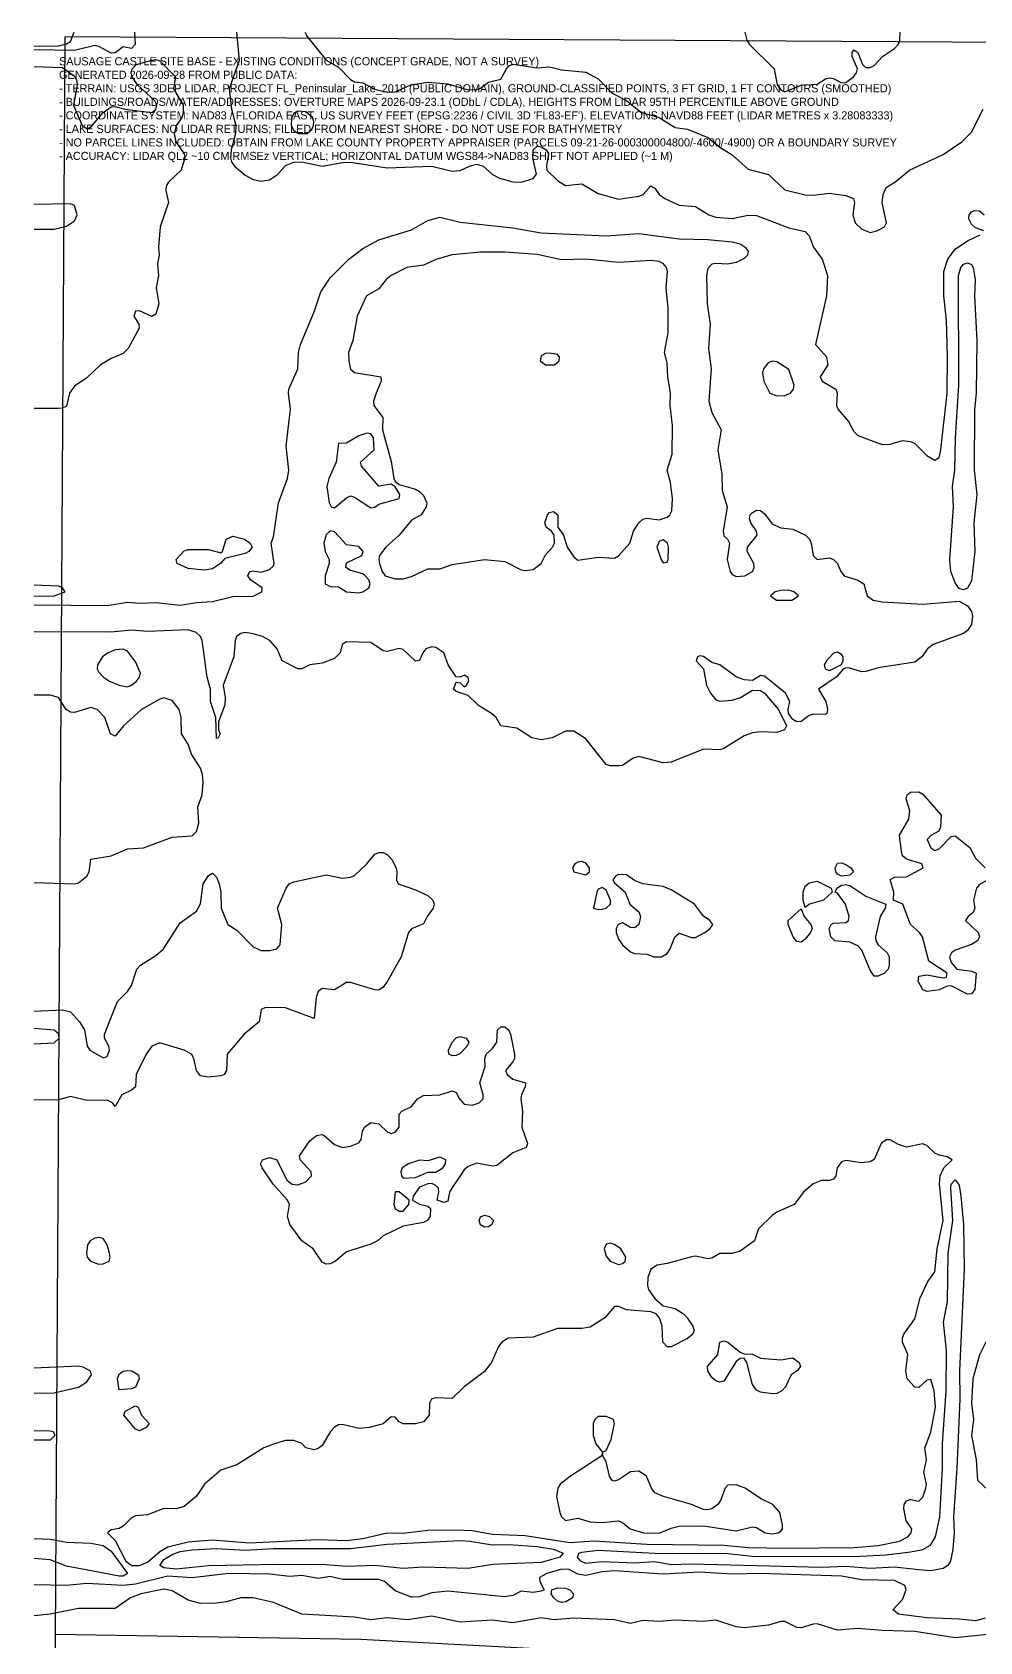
# Model space of a CAD drawing. Extents: x 425119 to 428731, y 1576976 to 1581037.
# Drawn here: x 425119 to 425820, y 1579810 to 1581000 of the extents above; entities that cross this region are included whole.
import ezdxf

# ---------------------------------------------------------------- set-up
doc = ezdxf.new("R2010")
doc.units = 21
doc.header["$MEASUREMENT"] = 0
for name, color, linetype in [('C-ROAD-CNTR', 7, 'Continuous'), ('C-TOPO-MAJR', 3, 'Continuous'), ('C-TOPO-MINR', 8, 'Continuous'), ('G-ANNO-AOI', 6, 'Continuous'), ('G-ANNO-NOTE', 7, 'Continuous')]:
    doc.layers.add(name, color=color, linetype=linetype)

msp = doc.modelspace()

# ---------------------------------------------------------------- linework, layer by layer
at = {"layer": 'C-ROAD-CNTR'}
msp.add_lwpolyline([(425136.2, 1579815.7), (425362, 1579812), (425685.3, 1579794.6), (425731.6, 1579775.5), (425759, 1579754.8), (425797, 1579703.7), (425977.2, 1579447)], dxfattribs=at)
at = {"layer": 'C-TOPO-MAJR', "elevation": 70}
for points in [[(425120.5, 1580990.2), (425138.5, 1580990.4), (425144.5, 1580991.9), (425147.5, 1580993.6), (425150.3, 1581000.5)], [(425194.7, 1581000.5), (425195.2, 1580991.5), (425192.5, 1580988.5), (425186.5, 1580989.7), (425180.5, 1580985.2), (425177.5, 1580984.9), (425168.5, 1580990), (425165.5, 1580990.7), (425150.5, 1580987), (425120.5, 1580987.5)], [(425120.5, 1580975.2), (425141.5, 1580974.4), (425150.5, 1580968), (425152.2, 1580964.5), (425152.4, 1580961.5), (425149.6, 1580946.5), (425156, 1580931.5), (425159.5, 1580929.3), (425162.5, 1580930.2), (425171.5, 1580941.2), (425177.5, 1580945.2), (425180.5, 1580945.6), (425187.7, 1580943.5), (425207.5, 1580941), (425210.5, 1580943.4), (425211.4, 1580946.5), (425210.1, 1580949.5), (425197, 1580961.5), (425193, 1580967.5), (425192.3, 1580970.5), (425193, 1580973.5), (425196.3, 1580976.5), (425207.5, 1580979.8), (425210.5, 1580980.3), (425213.5, 1580979.4), (425225, 1580967.5), (425223.7, 1580958.5), (425230.8, 1580946.5), (425230.7, 1580940.5), (425229.7, 1580937.5), (425225.5, 1580931.5), (425224.2, 1580925.5), (425225.3, 1580919.5), (425231.5, 1580910.5), (425232, 1580907.5), (425229.3, 1580898.5), (425219.9, 1580889.5), (425218.2, 1580886.5), (425218, 1580883.5), (425219.8, 1580874.5), (425213.7, 1580856.5), (425212.5, 1580841.5), (425212.9, 1580835.5), (425211.9, 1580829.5), (425212.6, 1580820.5), (425210.9, 1580811.5), (425212.7, 1580799.5), (425210.5, 1580791.9), (425207.5, 1580790.3), (425198.5, 1580794.3), (425195.5, 1580794.1), (425194.4, 1580790.5), (425197.9, 1580784.5), (425198.2, 1580781.5), (425190, 1580766.5), (425186.5, 1580762.9), (425177.5, 1580759.1), (425169.7, 1580754.5), (425159.5, 1580744.8), (425150.5, 1580738.7), (425146.7, 1580733.5), (425144.5, 1580724), (425141.5, 1580722.4), (425138.5, 1580722.1), (425120.5, 1580722.1)], [(425120.5, 1580854.7), (425135.5, 1580854.9), (425144.5, 1580857.1), (425150.5, 1580860.9), (425152.4, 1580865.5), (425150.5, 1580872.4), (425147.5, 1580873.6), (425120.5, 1580873.1)], [(425120.5, 1580577), (425174.5, 1580576.5), (425189.5, 1580578.9), (425198.5, 1580578.1), (425210.5, 1580578.8), (425228.5, 1580576.6), (425240.5, 1580578.8), (425252.5, 1580579.5), (425267.5, 1580583), (425282.5, 1580583.4), (425288.9, 1580586.5), (425289.1, 1580589.5), (425280.6, 1580595.5), (425278.6, 1580598.5), (425280.1, 1580601.5), (425282.5, 1580602.1), (425288.5, 1580601.1), (425294.5, 1580603.1), (425297.5, 1580605.9), (425298, 1580607.5), (425295.9, 1580622.5), (425297.5, 1580627.2), (425301.3, 1580652.5), (425307.9, 1580670.5), (425308.8, 1580676.5), (425306.8, 1580694.5), (425310, 1580721.5), (425308.5, 1580733.5), (425308.9, 1580736.5), (425315.5, 1580751.5), (425316.1, 1580763.5), (425317.5, 1580769.5), (425327.5, 1580793.7), (425332.4, 1580808.5), (425339.5, 1580818.8), (425353.3, 1580832.5), (425363.5, 1580840.4), (425375.5, 1580846.8), (425399.5, 1580854.3), (425411.5, 1580861.2), (425420.5, 1580863.8), (425435.5, 1580859.9), (425474.5, 1580855.9), (425495.5, 1580852.2), (425543.5, 1580849.8), (425567.5, 1580851.6), (425597.5, 1580847.7), (425618.5, 1580847.2), (425636.5, 1580845.4), (425642.5, 1580843.9), (425646.3, 1580841.5), (425648.3, 1580838.5), (425648, 1580835.5), (425645.5, 1580833), (425639.5, 1580830.2), (425633.5, 1580828.9), (425624.5, 1580829.5), (425621.5, 1580828.8), (425618.5, 1580825.7), (425617.5, 1580820.5), (425618.1, 1580799.5), (425620.2, 1580784.5), (425619.1, 1580766.5), (425621.1, 1580751.5), (425619.4, 1580727.5), (425621.5, 1580719.1), (425628.4, 1580706.5), (425626.1, 1580691.5), (425628.9, 1580673.5), (425629.1, 1580661.5), (425632.9, 1580649.5), (425629.9, 1580631.5), (425630.5, 1580628), (425633.2, 1580625.5), (425634.7, 1580622.5), (425633, 1580610.5), (425635.1, 1580601.5), (425636.5, 1580599.5), (425639.5, 1580598), (425646, 1580598.5), (425651.5, 1580601.5), (425652.8, 1580604.5), (425652.5, 1580607.5), (425647.7, 1580616.5), (425648, 1580619.5), (425655, 1580628.5), (425654.5, 1580631.5), (425650.3, 1580637.5), (425649.3, 1580640.5), (425649.9, 1580643.5), (425651.5, 1580645.2), (425654.5, 1580647), (425657.5, 1580646.7), (425660.5, 1580644.2), (425666.5, 1580636.5), (425672.5, 1580634), (425681.5, 1580633), (425690.7, 1580628.5), (425693.7, 1580625.5), (425695.1, 1580622.5), (425696.4, 1580613.5), (425699.4, 1580610.5), (425708.5, 1580611.7), (425711.5, 1580610.4), (425714.4, 1580607.5), (425716.8, 1580601.5), (425719.4, 1580598.5), (425729.5, 1580595.1), (425733.8, 1580592.5), (425736.3, 1580583.5), (425740.9, 1580580.5), (425747.5, 1580579.2), (425777.5, 1580577.4), (425804.5, 1580579.6), (425810.5, 1580576.2), (425813.5, 1580571.9), (425814.2, 1580568.5), (425813.4, 1580562.5), (425810.5, 1580557.9), (425807.5, 1580555.7), (425785.1, 1580547.5), (425781.1, 1580544.5), (425776.8, 1580538.5), (425771.5, 1580534.5), (425744.5, 1580530.3), (425735.5, 1580527.6), (425732.5, 1580527.4), (425723.5, 1580530), (425720.5, 1580530.3), (425719, 1580529.5), (425713.4, 1580523.5), (425700.4, 1580514.5), (425705.8, 1580505.5), (425707.1, 1580499.5), (425706.6, 1580496.5), (425705.5, 1580495.8), (425696.5, 1580496.2), (425693.5, 1580495.1), (425687.5, 1580490.6), (425684.5, 1580490.3), (425681.5, 1580492.1), (425678.2, 1580496.5), (425677.9, 1580499.5), (425679.2, 1580505.5), (425675.9, 1580511.5), (425660.5, 1580524.1), (425657.5, 1580524.6), (425651.5, 1580520.9), (425645.5, 1580521.6), (425639.5, 1580523.8), (425627.5, 1580532.6), (425621.5, 1580534.3), (425615.5, 1580538.7), (425612.5, 1580539.2), (425610.9, 1580538.5), (425609.9, 1580535.5), (425615.3, 1580529.5), (425617.7, 1580517.5), (425620.5, 1580511.5), (425624.5, 1580506.7), (425627.5, 1580505.6), (425636.5, 1580506.4), (425642.8, 1580508.5), (425651.5, 1580513.9), (425657.5, 1580513.5), (425660.5, 1580511.7), (425670.8, 1580499.5), (425676.8, 1580487.5), (425675.2, 1580484.5), (425669.5, 1580482.5), (425657.5, 1580483.1), (425651.5, 1580482.2), (425645.5, 1580480.1), (425630.5, 1580470.6), (425627.5, 1580469.8), (425615.5, 1580470.3), (425591.5, 1580460.7), (425585.5, 1580460.2), (425567.5, 1580464.8), (425563.4, 1580463.5), (425555.5, 1580458.1), (425552.5, 1580457.9), (425546.5, 1580457.9), (425543.5, 1580458.9), (425528.5, 1580477.8), (425519.5, 1580483.4), (425513.5, 1580483.6), (425503.6, 1580478.5), (425495.5, 1580477.2), (425488.5, 1580478.5), (425477.5, 1580485.8), (425465.6, 1580487.5), (425462.2, 1580493.5), (425458.8, 1580496.5), (425449, 1580502.5), (425441.5, 1580509.8), (425432.5, 1580512.9), (425430.7, 1580514.5), (425432.5, 1580519.8), (425435.5, 1580519.3), (425438.5, 1580516.4), (425440.2, 1580517.5), (425441.9, 1580520.5), (425441.5, 1580523.3), (425438.5, 1580524.9), (425435.5, 1580523.5), (425432.5, 1580523.7), (425426.7, 1580532.5), (425423.4, 1580541.5), (425417.5, 1580545.4), (425414.5, 1580546), (425410.1, 1580544.5), (425407.8, 1580541.5), (425405.5, 1580535.9), (425402.5, 1580535.3), (425393.5, 1580543.9), (425390.5, 1580544.6), (425381.5, 1580542.5), (425378.5, 1580543), (425369.5, 1580549.2), (425351.5, 1580549.6), (425348.3, 1580547.5), (425346.8, 1580541.5), (425342.5, 1580537.2), (425333.5, 1580533.7), (425324.5, 1580532.6), (425318.5, 1580529.6), (425315.5, 1580529.5), (425303.9, 1580535.5), (425300.2, 1580544.5), (425294.8, 1580550.5), (425289.5, 1580553.5), (425282.5, 1580555.5), (425276.5, 1580556.4), (425273.5, 1580555.8), (425270.3, 1580553.5), (425269.2, 1580550.5), (425268.1, 1580538.5), (425260.4, 1580517.5), (425261.7, 1580508.5), (425261.5, 1580503.1), (425256.8, 1580490.5), (425256.8, 1580484.5), (425258, 1580481.5), (425256.7, 1580478.5), (425255.5, 1580478), (425254.8, 1580493.5), (425250.9, 1580505.5), (425251, 1580514.5), (425248.5, 1580523.5), (425244.9, 1580550.5), (425243.6, 1580553.5), (425240.4, 1580556.5), (425234.5, 1580558.5), (425204.5, 1580557.2), (425192.5, 1580558.2), (425177.5, 1580556.7), (425120.5, 1580557)], [(425825.6, 1580373.5), (425819.5, 1580370), (425817.3, 1580367.5), (425814.9, 1580358.5), (425816, 1580352.5), (425814.8, 1580349.5), (425811, 1580346.5), (425809.1, 1580343.5), (425818.4, 1580334.5), (425819.4, 1580331.5), (425818, 1580328.5), (425813.5, 1580325.6), (425801.5, 1580321.6), (425798.6, 1580319.5), (425797.3, 1580316.5), (425798.5, 1580312.4), (425802.7, 1580307.5), (425813.5, 1580306.1), (425816.9, 1580304.5), (425815.9, 1580292.5), (425813.5, 1580289.2), (425810.5, 1580289.1), (425810.5, 1580289.1), (425798.5, 1580295.2), (425795.5, 1580295), (425789.5, 1580292.1), (425786.5, 1580291.6), (425780.5, 1580290.9), (425777.5, 1580292.2), (425774, 1580298.5), (425774.5, 1580302.2), (425780.5, 1580303.3), (425792.5, 1580301.1), (425795.1, 1580301.5), (425795.4, 1580304.5), (425782, 1580313.5), (425777.2, 1580331.5), (425775.1, 1580334.5), (425768.3, 1580340.5), (425762.7, 1580355.5), (425755.9, 1580358.5), (425756.1, 1580364.5), (425753.5, 1580373.7), (425756.5, 1580375.6), (425765.5, 1580375.7), (425777.7, 1580382.5), (425776.8, 1580385.5), (425765.5, 1580388.9), (425762.5, 1580391.4), (425761.7, 1580394.5), (425760.4, 1580406.5), (425767.3, 1580418.5), (425767.8, 1580424.5), (425765.2, 1580433.5), (425766, 1580436.5), (425768.5, 1580438.5), (425774.5, 1580438.7), (425777.5, 1580436.8), (425791.2, 1580421.5), (425790.7, 1580412.5), (425789.4, 1580409.5), (425783.5, 1580406.3), (425780.8, 1580403.5), (425783.5, 1580397.3), (425786.5, 1580395.2), (425789.5, 1580396.4), (425798.5, 1580405.7), (425801.5, 1580406.1), (425812.2, 1580397.5), (425816.5, 1580389.6), (425823.7, 1580382.5)], [(425120.5, 1580276.4), (425141.5, 1580277.5), (425147.5, 1580275.9), (425154.1, 1580268.5), (425157.7, 1580262.5), (425159.8, 1580250.5), (425161.7, 1580247.5), (425171.5, 1580241.9), (425174.5, 1580243), (425176.3, 1580247.5), (425175.9, 1580250.5), (425172.7, 1580256.5), (425172.5, 1580259.5), (425182.1, 1580283.5), (425189.5, 1580290.9), (425192.6, 1580295.5), (425196.5, 1580307.5), (425199.1, 1580310.5), (425210.5, 1580317.6), (425216.1, 1580322.5), (425228.5, 1580341.8), (425240.5, 1580350.4), (425243.5, 1580355.8), (425245.6, 1580370.5), (425249.5, 1580376.8), (425252.5, 1580378.6), (425255.5, 1580375.4), (425257.4, 1580370.5), (425258.6, 1580364.5), (425258.8, 1580352.5), (425263.7, 1580340.5), (425270.5, 1580336.3), (425282.5, 1580323.9), (425288.5, 1580321.2), (425294.5, 1580321.3), (425300, 1580322.5), (425302.5, 1580325.5), (425303.6, 1580340.5), (425300.6, 1580352.5), (425306.8, 1580367.5), (425309.2, 1580370.5), (425312.5, 1580372.1), (425336.5, 1580377.2), (425348.5, 1580374.9), (425354.5, 1580375.6), (425357.5, 1580376.8), (425366.5, 1580385.4), (425372.5, 1580392.6), (425375.5, 1580393.8), (425378.5, 1580393.7), (425381.5, 1580392.3), (425384.9, 1580388.5), (425388.1, 1580382.5), (425388.8, 1580379.5), (425388.4, 1580373.5), (425389.8, 1580370.5), (425402.5, 1580366.2), (425411.5, 1580361.9), (425415.4, 1580358.5), (425416.3, 1580355.5), (425415.6, 1580352.5), (425411.1, 1580346.5), (425408.5, 1580340.9), (425399.5, 1580337.4), (425397.4, 1580334.5), (425391.8, 1580316.5), (425381.9, 1580298.5), (425378.5, 1580294.1), (425375.5, 1580292), (425372.5, 1580292.1), (425354.5, 1580297.6), (425351.5, 1580297.5), (425342.5, 1580292.3), (425333.5, 1580293.1), (425330.5, 1580291), (425329, 1580286.5), (425327.5, 1580271.1), (425306.5, 1580278.9), (425291.5, 1580279), (425288.5, 1580277.6), (425287, 1580268.5), (425275.9, 1580259.5), (425263.4, 1580244.5), (425262.9, 1580232.5), (425261.1, 1580229.5), (425258.5, 1580228.5), (425249.5, 1580227.7), (425243.5, 1580228.6), (425240.5, 1580232.5), (425238.6, 1580241.5), (425236.8, 1580244.5), (425231.5, 1580247.5), (425213.5, 1580253.1), (425207.7, 1580250.5), (425203.4, 1580244.5), (425195.9, 1580229.5), (425195.4, 1580220.5), (425192.5, 1580217.9), (425185.4, 1580214.5), (425180.5, 1580205.9), (425178.4, 1580208.5), (425174.5, 1580210.7), (425159.5, 1580210.3), (425147.5, 1580213.2), (425138.5, 1580210.9), (425120.5, 1580210.6)], [(425120.5, 1580252.3), (425135.5, 1580253.1), (425139.1, 1580256.5), (425138.9, 1580259.5), (425135.5, 1580262.4), (425120.5, 1580263.5)], [(425120.5, 1580012.7), (425153.5, 1580014), (425156.5, 1580013.4), (425161.9, 1580010.5), (425162.8, 1580007.5), (425158.9, 1580001.5), (425153.5, 1579998.1), (425135.5, 1579993.8), (425120.5, 1579993.7)], [(425120.5, 1579966.3), (425132.5, 1579966.1), (425134.7, 1579965.5), (425136, 1579962.5), (425132.5, 1579959.2), (425120.5, 1579959)], [(425120.5, 1579886.3), (425132.5, 1579885.9), (425144.5, 1579883.6), (425162.5, 1579883), (425171.5, 1579881.2), (425177.5, 1579877.1), (425189.5, 1579860.5), (425186.5, 1579858.5), (425183.5, 1579858.5), (425144.5, 1579865.8), (425132.5, 1579870.7), (425120.5, 1579871.5)]]:
    msp.add_lwpolyline(points, dxfattribs=at)
for points in [[(425380.1, 1580598.5), (425387.5, 1580596.3), (425393.5, 1580596.2), (425399.5, 1580597.8), (425411.5, 1580603.5), (425420.5, 1580603.5), (425429.5, 1580606.7), (425453.5, 1580610.4), (425468.5, 1580608.9), (425480.5, 1580602.9), (425483.5, 1580602.3), (425489.5, 1580603.2), (425495.4, 1580607.5), (425498.5, 1580613.9), (425503.7, 1580619.5), (425505.3, 1580622.5), (425505, 1580628.5), (425503.1, 1580631.5), (425499.1, 1580634.5), (425498, 1580637.5), (425500, 1580643.5), (425501.5, 1580645.2), (425504.5, 1580646.1), (425507.6, 1580643.5), (425507.8, 1580634.5), (425511.9, 1580628.5), (425514.5, 1580619.5), (425519.5, 1580612.5), (425522.5, 1580609.9), (425537.5, 1580612.2), (425549.5, 1580611.4), (425552.5, 1580613.3), (425560.9, 1580622.5), (425563.6, 1580631.5), (425567.5, 1580637.7), (425570.5, 1580640.4), (425573.5, 1580641.1), (425582.5, 1580639.8), (425588.5, 1580641.7), (425590.5, 1580643.5), (425591.9, 1580646.5), (425592.5, 1580655.5), (425591, 1580667.5), (425588.6, 1580676.5), (425592.3, 1580688.5), (425592.5, 1580709.5), (425590.8, 1580724.5), (425591, 1580733.5), (425589, 1580745.5), (425588.5, 1580755.9), (425586.6, 1580763.5), (425589.3, 1580778.5), (425589.2, 1580796.5), (425587.9, 1580811.5), (425588.8, 1580823.5), (425588, 1580826.5), (425585.6, 1580829.5), (425582.5, 1580830.8), (425576.5, 1580831.6), (425552.5, 1580830.2), (425528.5, 1580832.6), (425510.5, 1580832.1), (425492.5, 1580836.1), (425468.5, 1580837.9), (425450.5, 1580837.9), (425429.5, 1580835.9), (425418.3, 1580832.5), (425408.5, 1580828.3), (425396.2, 1580826.5), (425384.5, 1580820.5), (425380.8, 1580817.5), (425375.5, 1580810.7), (425366.2, 1580805.5), (425359.3, 1580790.5), (425356.1, 1580772.5), (425352.9, 1580763.5), (425353.1, 1580757.5), (425354.5, 1580751.3), (425357.5, 1580748.7), (425376.9, 1580745.5), (425377.2, 1580742.5), (425373.3, 1580733.5), (425371.5, 1580727.5), (425371.6, 1580724.5), (425378.3, 1580715.5), (425378, 1580706.5), (425384.5, 1580683), (425386.4, 1580670.5), (425387.5, 1580668.1), (425390.5, 1580665.9), (425402.5, 1580662.5), (425405.5, 1580660.9), (425408.5, 1580657.9), (425410.8, 1580652.5), (425410.5, 1580649.5), (425406.8, 1580643.5), (425399.5, 1580639.5), (425390.5, 1580628.4), (425380.6, 1580619.5), (425376, 1580613.5), (425375.3, 1580610.5), (425375.9, 1580607.5), (425377.8, 1580601.5), (425380.1, 1580598.5)], [(425804.5, 1580589.1), (425801.5, 1580593.3), (425798.3, 1580601.5), (425797.5, 1580610.5), (425800.3, 1580649.5), (425799.4, 1580664.5), (425801.1, 1580676.5), (425801.6, 1580700.5), (425804.1, 1580739.5), (425804, 1580820.5), (425805.7, 1580826.5), (425807.5, 1580828.8), (425810.5, 1580830), (425813.5, 1580828.7), (425814.7, 1580826.5), (425816.2, 1580817.5), (425815.7, 1580805.5), (425817.4, 1580772.5), (425816.9, 1580733.5), (425815.6, 1580721.5), (425815.5, 1580676.5), (425817.5, 1580658.5), (425815.3, 1580637.5), (425815.9, 1580616.5), (425813.5, 1580594.6), (425810.5, 1580589.2), (425807.5, 1580588.1), (425804.5, 1580589.1)], [(425340.2, 1580649.5), (425342.5, 1580648.7), (425351.5, 1580656.1), (425354.5, 1580657.5), (425357.5, 1580656.6), (425369.5, 1580648.6), (425372.5, 1580649.2), (425375.5, 1580651.4), (425390.4, 1580655.5), (425390.8, 1580658.5), (425387.5, 1580664.3), (425384.5, 1580666.2), (425375.5, 1580664.8), (425362.5, 1580679.5), (425361.8, 1580682.5), (425372, 1580691.5), (425371.4, 1580700.5), (425369.5, 1580703.5), (425366.5, 1580703.9), (425360.5, 1580701.9), (425351.5, 1580696.6), (425345.5, 1580696.4), (425343.9, 1580682.5), (425338.5, 1580670.5), (425337, 1580664.5), (425338.6, 1580652.5), (425340.2, 1580649.5)], [(425351.4, 1580586.5), (425360.5, 1580585.8), (425363.5, 1580586.5), (425367.9, 1580589.5), (425368.9, 1580592.5), (425368.1, 1580595.5), (425365.4, 1580598.5), (425363.5, 1580600), (425354.5, 1580602.4), (425351, 1580604.5), (425351.5, 1580607.9), (425362.9, 1580613.5), (425363.7, 1580616.5), (425360.5, 1580620.2), (425351.5, 1580621.4), (425342.5, 1580631), (425339.5, 1580631.6), (425336.5, 1580628.7), (425334.7, 1580622.5), (425335.7, 1580616.5), (425338.6, 1580610.5), (425338.8, 1580607.5), (425335.6, 1580598.5), (425335.6, 1580592.5), (425339.5, 1580590.5), (425345.5, 1580590.2), (425351.4, 1580586.5)], [(425234.5, 1580603.9), (425226.2, 1580607.5), (425225.5, 1580610.5), (425231.5, 1580617), (425234.5, 1580617.8), (425249.5, 1580617.8), (425258.5, 1580615.5), (425259.8, 1580616.5), (425262.6, 1580625.5), (425267.5, 1580627.7), (425276.1, 1580625.5), (425280.3, 1580622.5), (425281.7, 1580619.5), (425279.3, 1580616.5), (425276.5, 1580615), (425261.5, 1580611.1), (425258.3, 1580607.5), (425252.5, 1580603.7), (425246.5, 1580602.5), (425234.5, 1580603.9)], [(425584, 1580610.5), (425585.5, 1580608.1), (425588.5, 1580608.6), (425589.3, 1580610.5), (425589.6, 1580619.5), (425588.8, 1580622.5), (425585.5, 1580625.1), (425582.5, 1580623.9), (425580.9, 1580619.5), (425584, 1580610.5)], [(425669.3, 1580580.5), (425680.8, 1580580.5), (425685.5, 1580583.5), (425682.1, 1580586.5), (425678.5, 1580587.9), (425672.5, 1580587.5), (425668.3, 1580586.5), (425664.9, 1580583.5), (425669.3, 1580580.5)], [(425705.3, 1580529.5), (425708.5, 1580528.5), (425717.5, 1580532.9), (425718.7, 1580535.5), (425718.6, 1580538.5), (425717.5, 1580540.1), (425714.5, 1580542), (425711.5, 1580541.1), (425706.2, 1580535.5), (425704.7, 1580532.5), (425705.3, 1580529.5)], [(425717.5, 1580376.2), (425714.5, 1580377.7), (425713.2, 1580379.5), (425712.6, 1580382.5), (425714.5, 1580385.9), (425717.5, 1580386.2), (425720.5, 1580384.8), (425724.4, 1580382.5), (425726.3, 1580379.5), (425723.5, 1580376.9), (425717.5, 1580376.2)], [(425690.5, 1580353.2), (425689.1, 1580358.5), (425689.1, 1580364.5), (425690.5, 1580368.9), (425693.5, 1580371.4), (425699.5, 1580372.6), (425709.7, 1580367.5), (425710.6, 1580364.5), (425704.1, 1580358.5), (425693.8, 1580355.5), (425690.5, 1580353.2)], [(425741.5, 1580302.3), (425738.5, 1580306.7), (425732.5, 1580321.6), (425729.5, 1580324.7), (425723.5, 1580327.4), (425712.5, 1580328.5), (425709.4, 1580331.5), (425708.3, 1580337.5), (425709.8, 1580340.5), (425711.5, 1580341.5), (425720.5, 1580342.1), (425722.7, 1580343.5), (425723.1, 1580346.5), (425720.4, 1580355.5), (425714.5, 1580363.7), (425712.6, 1580364.5), (425713.9, 1580367.5), (425717.5, 1580369.6), (425720.5, 1580370.1), (425723.5, 1580369.3), (425735.5, 1580361.5), (425750.1, 1580355.5), (425749.6, 1580352.5), (425745.9, 1580346.5), (425742.5, 1580331.5), (425742.7, 1580328.5), (425744.6, 1580325.5), (425751.2, 1580319.5), (425752.7, 1580316.5), (425752.7, 1580310.5), (425752, 1580307.5), (425749.2, 1580304.5), (425744.5, 1580302.2), (425741.5, 1580302.3)], [(425684.5, 1580327.9), (425681.6, 1580331.5), (425678, 1580340.5), (425678, 1580343.5), (425687.5, 1580352.1), (425689.8, 1580346.5), (425694.8, 1580340.5), (425695.7, 1580337.5), (425694.6, 1580334.5), (425690.5, 1580329.6), (425687.5, 1580327.5), (425684.5, 1580327.9)], [(425333.5, 1580090.7), (425326.9, 1580100.5), (425318.5, 1580106.6), (425309.5, 1580118.5), (425308, 1580124.5), (425309.3, 1580133.5), (425307.9, 1580136.5), (425297.3, 1580148.5), (425289.1, 1580160.5), (425287.9, 1580163.5), (425289.3, 1580166.5), (425294.5, 1580168.1), (425300, 1580166.5), (425307.5, 1580151.5), (425311.4, 1580148.5), (425315.5, 1580147.9), (425321.5, 1580150.2), (425325.6, 1580154.5), (425325.3, 1580157.5), (425317.3, 1580166.5), (425316.7, 1580169.5), (425324.5, 1580180.5), (425329.4, 1580184.5), (425333.5, 1580185.1), (425335, 1580184.5), (425342.5, 1580177.8), (425348.5, 1580175.5), (425354.5, 1580176.5), (425360.5, 1580179.1), (425362.3, 1580181.5), (425363.2, 1580187.5), (425364.7, 1580190.5), (425369.5, 1580194), (425375.5, 1580193.2), (425381.5, 1580187.2), (425384.5, 1580186), (425387.5, 1580187), (425390.5, 1580190.5), (425390.5, 1580200.2), (425392.4, 1580202.5), (425399.5, 1580205.8), (425403.9, 1580211.5), (425408.5, 1580214), (425420.5, 1580214.5), (425429.5, 1580217.4), (425432.5, 1580216.3), (425435.1, 1580211.5), (425438.5, 1580207.6), (425444.5, 1580206.8), (425449.5, 1580208.5), (425452.4, 1580211.5), (425452.5, 1580214.5), (425450.1, 1580223.5), (425454.1, 1580235.5), (425453.8, 1580241.5), (425454.8, 1580244.5), (425459.5, 1580248.9), (425462.6, 1580253.5), (425463, 1580262.5), (425465.5, 1580264.9), (425468.5, 1580264.8), (425471.5, 1580262.3), (425472.6, 1580259.5), (425475.6, 1580244.5), (425475.7, 1580241.5), (425474.5, 1580239), (425469.1, 1580232.5), (425470.2, 1580229.5), (425474.5, 1580226.2), (425483.7, 1580223.5), (425483.6, 1580220.5), (425480.8, 1580214.5), (425480.4, 1580211.5), (425481.6, 1580202.5), (425481.2, 1580190.5), (425485.3, 1580178.5), (425484.3, 1580175.5), (425474.5, 1580171.6), (425462.5, 1580162.2), (425459.5, 1580161.7), (425447.5, 1580164), (425441.5, 1580161.6), (425438.5, 1580159), (425429.3, 1580145.5), (425427.6, 1580142.5), (425426.5, 1580135.9), (425423.5, 1580134.9), (425418.4, 1580136.5), (425419.7, 1580142.5), (425419.4, 1580145.5), (425417.5, 1580147.5), (425414.5, 1580148.9), (425411.5, 1580148.7), (425405.5, 1580146.2), (425400.8, 1580139.5), (425400.4, 1580136.5), (425405.5, 1580133.6), (425411.5, 1580132.3), (425413.7, 1580130.5), (425413.3, 1580124.5), (425411, 1580121.5), (425408.5, 1580120.2), (425393.5, 1580117.4), (425378.5, 1580110.3), (425374.4, 1580106.5), (425369.5, 1580104), (425351.5, 1580098.3), (425343.4, 1580091.5), (425339.5, 1580089.5), (425336.5, 1580089.4), (425333.5, 1580090.7)], [(425429.5, 1580243.4), (425427.1, 1580244.5), (425426.9, 1580247.5), (425429.5, 1580253.5), (425432.5, 1580256.7), (425435.5, 1580257.6), (425440, 1580256.5), (425441.8, 1580253.5), (425440.6, 1580250.5), (425435.5, 1580245.2), (425432.5, 1580243.6), (425429.5, 1580243.4)], [(425392.1, 1580154.5), (425393.5, 1580153), (425402.5, 1580153.3), (425411.5, 1580157.3), (425417.5, 1580157.3), (425422.7, 1580160.5), (425424.6, 1580163.5), (425424.8, 1580166.5), (425420.5, 1580168.4), (425411.5, 1580165.6), (425405.5, 1580166.1), (425397.4, 1580163.5), (425392.7, 1580160.5), (425391.7, 1580157.5), (425392.1, 1580154.5)], [(425387.4, 1580130.5), (425390.5, 1580128.5), (425393.5, 1580128.6), (425397.5, 1580133.5), (425397.8, 1580136.5), (425390.5, 1580142.9), (425387.5, 1580142.9), (425386.5, 1580133.5), (425387.4, 1580130.5)], [(425774.5, 1579863.1), (425756.5, 1579865.1), (425738.5, 1579864.3), (425720.5, 1579865.6), (425702.5, 1579865), (425606.5, 1579867.4), (425591.5, 1579866.8), (425579.5, 1579869.1), (425564.5, 1579868.1), (425540.5, 1579869), (425528.5, 1579867.9), (425524.6, 1579869.5), (425522.2, 1579872.5), (425523.3, 1579875.5), (425525.5, 1579876.3), (425537.5, 1579877.8), (425579.5, 1579875.6), (425633.5, 1579875.3), (425651.5, 1579873.4), (425726.5, 1579873), (425750.5, 1579874.3), (425768.5, 1579876.4), (425777.5, 1579878.3), (425783.3, 1579881.5), (425786.9, 1579887.5), (425790.1, 1579902.5), (425792.1, 1579938.5), (425792.1, 1579956.5), (425794.7, 1579995.5), (425795.1, 1580025.5), (425792.8, 1580046.5), (425795.8, 1580061.5), (425796.3, 1580097.5), (425799.7, 1580121.5), (425798.2, 1580145.5), (425798.5, 1580148.5), (425801.5, 1580151.6), (425804.5, 1580147.6), (425805.6, 1580139.5), (425807.5, 1580118.5), (425808.2, 1580085.5), (425804.7, 1580010.5), (425804.8, 1579989.5), (425802.7, 1579938.5), (425800.1, 1579902.5), (425800.7, 1579890.5), (425799.8, 1579878.5), (425797.9, 1579869.5), (425795.9, 1579866.5), (425792.5, 1579864.3), (425783.5, 1579862.4), (425774.5, 1579863.1)], [(425450.5, 1580118.3), (425449.5, 1580121.5), (425450.5, 1580124.3), (425453.5, 1580125.6), (425457.1, 1580124.5), (425460.1, 1580121.5), (425459, 1580118.5), (425456.5, 1580117), (425453.5, 1580116.7), (425450.5, 1580118.3)], [(425183.5, 1579996.3), (425182.2, 1580004.5), (425183.5, 1580008), (425186.5, 1580010.1), (425189.5, 1580010.7), (425192.7, 1580010.5), (425197.7, 1580007.5), (425198.2, 1580004.5), (425195.5, 1579998.3), (425192.5, 1579997), (425183.5, 1579996.3)], [(425195.5, 1579967.2), (425186.8, 1579977.5), (425187.8, 1579980.5), (425195.5, 1579984.6), (425197.6, 1579983.5), (425199.9, 1579977.5), (425205.7, 1579971.5), (425203.5, 1579968.5), (425198.5, 1579965.9), (425195.5, 1579967.2)], [(425213.5, 1579866.5), (425216.5, 1579870.9), (425222.5, 1579874.5), (425228.5, 1579876.7), (425237.5, 1579877.9), (425255.5, 1579878.9), (425276.5, 1579877.8), (425297.5, 1579879.1), (425354.5, 1579879.1), (425381.5, 1579882.3), (425435.5, 1579884.8), (425442.6, 1579884.5), (425459.5, 1579881.6), (425471.5, 1579882), (425492.5, 1579880.5), (425504.5, 1579878.5), (425511.6, 1579875.5), (425509.2, 1579872.5), (425495.5, 1579868.7), (425459.5, 1579867.1), (425441.5, 1579864.2), (425408.5, 1579865.1), (425393.5, 1579864.3), (425372.5, 1579866.3), (425351.5, 1579865.6), (425336.5, 1579867), (425300.5, 1579867.1), (425249.5, 1579866.2), (425225.5, 1579863.8), (425216.5, 1579864.7), (425213.5, 1579866.5)]]:
    msp.add_lwpolyline(points, close=True, dxfattribs=at)
at = {"layer": 'C-TOPO-MINR'}
for points, elevation in [([(425270.3, 1581000.5), (425272.2, 1580979.5), (425264.7, 1580958.5), (425266.6, 1580943.5), (425269.8, 1580931.5), (425269.5, 1580925.5), (425266.3, 1580913.5), (425265.7, 1580907.5), (425266.4, 1580904.5), (425268.6, 1580901.5), (425276.5, 1580894.7), (425282.5, 1580891.5), (425288.5, 1580890.3), (425294.5, 1580891.2), (425300.5, 1580895.2), (425306.5, 1580901.8), (425312.5, 1580904.4), (425318.5, 1580904.5), (425333.5, 1580901.4), (425348.5, 1580904.2), (425354.5, 1580904.4), (425381.5, 1580900.2), (425414.5, 1580901.3), (425429.5, 1580897.6), (425435.5, 1580898.3), (425442.3, 1580901.5), (425447.5, 1580902.8), (425452.5, 1580901.5), (425459.5, 1580895.3), (425464.5, 1580892.5), (425474.5, 1580889.7), (425480.5, 1580889.5), (425489.5, 1580892.3), (425491.9, 1580895.5), (425489.2, 1580907.5), (425489.5, 1580913.5), (425492.5, 1580916.1), (425495.5, 1580915.8), (425499.1, 1580913.5), (425500.9, 1580910.5), (425499.3, 1580901.5), (425499.6, 1580898.5), (425507.5, 1580890.7), (425513.5, 1580887), (425525.5, 1580888.4), (425537.5, 1580881.1), (425552.5, 1580877.1), (425567.5, 1580879.1), (425570.8, 1580880.5), (425576.5, 1580886.9), (425579.5, 1580885.2), (425582.6, 1580880.5), (425586.8, 1580877.5), (425597.5, 1580872.5), (425609.5, 1580871.6), (425619.4, 1580865.5), (425624.5, 1580863.6), (425636.5, 1580862.8), (425648.5, 1580865.1), (425654.5, 1580864.9), (425678.5, 1580855.8), (425690.5, 1580853.2), (425693.5, 1580850), (425696.8, 1580841.5), (425703, 1580832.5), (425707, 1580820.5), (425706.3, 1580805.5), (425698.2, 1580769.5), (425706.2, 1580760.5), (425707.2, 1580754.5), (425701.7, 1580745.5), (425703.1, 1580742.5), (425713.1, 1580736.5), (425714.1, 1580733.5), (425713.7, 1580724.5), (425714.9, 1580721.5), (425722.6, 1580712.5), (425726.5, 1580705.1), (425729.5, 1580702.1), (425747.5, 1580695.5), (425753.5, 1580695.7), (425762.5, 1580698.5), (425768.5, 1580697.8), (425771.5, 1580696.2), (425780.5, 1580687.3), (425786.5, 1580684), (425789.5, 1580686), (425790.9, 1580691.5), (425795.6, 1580733.5), (425795.8, 1580760.5), (425794.9, 1580787.5), (425793.1, 1580805.5), (425793.1, 1580823.5), (425796.1, 1580832.5), (425801.5, 1580840), (425810.5, 1580846.1), (425819.8, 1580850.5)], 71), ([(425321, 1581000.5), (425322.1, 1580997.5), (425336.5, 1580979.9), (425345.5, 1580974.7), (425354.5, 1580965.4), (425357.5, 1580963.9), (425363.5, 1580963), (425372.5, 1580958.3), (425381.5, 1580956.1), (425387.5, 1580956.5), (425399, 1580961.5), (425411.5, 1580963.6), (425426.5, 1580962.4), (425441.5, 1580957.8), (425447.5, 1580958), (425450.5, 1580959.2), (425456.5, 1580963.6), (425465.5, 1580965.7), (425469.7, 1580973.5), (425471.5, 1580975.7), (425474.5, 1580976.8), (425492.5, 1580974.2), (425501.5, 1580974.9), (425510.5, 1580972.7), (425528.5, 1580971), (425537.5, 1580966.1), (425547.8, 1580955.5), (425558.5, 1580950), (425567.5, 1580942.5), (425570.5, 1580940.8), (425582.5, 1580937.5), (425594.5, 1580930), (425603.5, 1580928.7), (425618.6, 1580922.5), (425627.5, 1580915.5), (425636.5, 1580909.9), (425648.5, 1580899.1), (425663.5, 1580895.2), (425675.5, 1580883.9), (425690.5, 1580880.1), (425696.5, 1580879.9), (425708.5, 1580881.5), (425720.5, 1580879.8), (425726.2, 1580877.5), (425727, 1580874.5), (425725.8, 1580865.5), (425727.4, 1580859.5), (425732.5, 1580854.7), (425738.5, 1580852.3), (425743.6, 1580853.5), (425749.2, 1580856.5), (425750.6, 1580859.5), (425747.5, 1580874.5), (425748.2, 1580880.5), (425750.5, 1580885.6), (425756.8, 1580889.5), (425767.6, 1580898.5), (425792.5, 1580910), (425806.4, 1580919.5), (425813.5, 1580926.6), (425822.1, 1580943.5)], 72), ([(425645.9, 1581000.5), (425647.4, 1580994.5), (425649.5, 1580991.5), (425667.6, 1580973.5), (425669.8, 1580961.5), (425672.5, 1580957.8), (425675.5, 1580956.3), (425687.5, 1580961.3), (425699.5, 1580962.1), (425705.5, 1580965.9), (425708.5, 1580966.7), (425711.5, 1580966.2), (425717.5, 1580963.1), (425720.5, 1580963.4), (425726.2, 1580967.5), (425728.6, 1580970.5), (425729.3, 1580973.5), (425725.4, 1580982.5), (425725.2, 1580985.5), (425726.5, 1580987.4), (425729.5, 1580985.4), (425732.9, 1580976.5), (425735.5, 1580974.4), (425738.5, 1580974.4), (425741.5, 1580975.9), (425747.6, 1580982.5), (425756.5, 1580988.5), (425759.2, 1580991.5), (425760.5, 1580994.5), (425760.8, 1581000.5)], 73), ([(425822.6, 1580853.5), (425816.5, 1580855.9), (425813.5, 1580858.6), (425811.6, 1580862.5), (425811.8, 1580865.5), (425813.5, 1580867.6), (425815.7, 1580868.5), (425819.5, 1580868.3), (425822.9, 1580865.5)], 71), ([(425120.5, 1580583.4), (425135.5, 1580583.5), (425143.6, 1580586.5), (425141.6, 1580589.5), (425138.5, 1580590.8), (425120.5, 1580591.5)], 71), ([(425120.5, 1580371.5), (425150.5, 1580370.6), (425153.5, 1580371.3), (425159.5, 1580376.3), (425161.3, 1580379.5), (425162.5, 1580388.9), (425177.5, 1580391.2), (425189.5, 1580396.6), (425201.5, 1580397.3), (425222.5, 1580405.1), (425237.5, 1580406.1), (425240.5, 1580409.3), (425242.4, 1580415.5), (425241.5, 1580427.5), (425244.9, 1580436.5), (425245.6, 1580445.5), (425245, 1580451.5), (425243.5, 1580456.1), (425237, 1580466.5), (425234.5, 1580473.9), (425229.4, 1580481.5), (425229.2, 1580493.5), (425227.8, 1580499.5), (425222.5, 1580506.1), (425216.5, 1580508.1), (425213.5, 1580507.2), (425199.9, 1580499.5), (425186.6, 1580487.5), (425180.5, 1580479.9), (425177, 1580481.5), (425172.8, 1580493.5), (425167.2, 1580499.5), (425162.5, 1580500.9), (425150.5, 1580497.2), (425147.5, 1580497.5), (425144.3, 1580499.5), (425138.5, 1580508.5), (425132.5, 1580510.1), (425120.5, 1580510.2)], 71), ([(425828.5, 1580040.5), (425819.5, 1580022.2), (425814.5, 1580004.5), (425813.5, 1579986.5), (425815.1, 1579974.5), (425813.4, 1579962.5), (425816.9, 1579944.5), (425817.9, 1579929.5), (425825.5, 1579922.4)], 71), ([(425823.6, 1579827.5), (425816.5, 1579825.4), (425804.5, 1579826.7), (425780.5, 1579827.6), (425759.5, 1579830.5), (425755.4, 1579833.5), (425762.5, 1579841.3), (425765.3, 1579848.5), (425764.3, 1579851.5), (425756.5, 1579855.4), (425732.5, 1579855.9), (425717.5, 1579858.6), (425657.5, 1579860.5), (425636.5, 1579860.1), (425612.5, 1579861.4), (425585.5, 1579859.9), (425549.5, 1579862.4), (425540.5, 1579861.7), (425528.5, 1579858.9), (425522.5, 1579860), (425516.1, 1579863.5), (425510.5, 1579863.7), (425499.5, 1579860.5), (425494.2, 1579857.5), (425494.5, 1579854.5), (425497.5, 1579848.5), (425495.5, 1579847.5), (425489.5, 1579846.4), (425480.5, 1579847.4), (425474.5, 1579844.3), (425468.5, 1579843.2), (425426.5, 1579847.4), (425414.5, 1579846.3), (425405.5, 1579843.3), (425399.5, 1579843), (425387.5, 1579847.7), (425379.5, 1579854.5), (425375.5, 1579856.1), (425348.5, 1579856), (425339.5, 1579858.2), (425330.5, 1579856.8), (425318.5, 1579859), (425309.5, 1579858.3), (425294.5, 1579860.1), (425264.5, 1579860.4), (425237.5, 1579857.3), (425219.5, 1579858.6), (425195.5, 1579852.6), (425186.5, 1579851.6), (425159.5, 1579853), (425144.5, 1579851.6), (425120.5, 1579852.2)], 71), ([(425825.5, 1579815.3), (425801.5, 1579812.8), (425771.5, 1579817.7), (425747.5, 1579818.3), (425729.5, 1579819.9), (425714.5, 1579818.6), (425699.5, 1579823.2), (425696.5, 1579823.1), (425687.5, 1579820.4), (425684.5, 1579820.5), (425675.5, 1579824.9), (425672.5, 1579825), (425663.5, 1579822.2), (425645.5, 1579820.4), (425639.5, 1579821), (425624.5, 1579825.9), (425615.5, 1579825), (425594.5, 1579826), (425582.5, 1579824.9), (425570.5, 1579825.8), (425561.5, 1579823.4), (425549.5, 1579826.1), (425519.5, 1579827.4), (425504.5, 1579826.1), (425495.5, 1579827.6), (425474.5, 1579823.9), (425459.5, 1579826), (425435.5, 1579824.6), (425414.5, 1579829), (425396.5, 1579826.1), (425381.5, 1579827.7), (425369.5, 1579826.1), (425357.5, 1579828.3), (425318.5, 1579830.3), (425297.5, 1579839.1), (425282.5, 1579842.4), (425273.5, 1579842.6), (425262.6, 1579839.5), (425255.5, 1579838.5), (425243.5, 1579838.4), (425234.5, 1579840.7), (425222.5, 1579847.6), (425216.5, 1579848.9), (425199.4, 1579845.5), (425191.7, 1579842.5), (425180.5, 1579834.7), (425153.5, 1579834.7), (425132.5, 1579830.4), (425120.5, 1579829.1)], 72)]:
    msp.add_lwpolyline(points, dxfattribs=dict(at, elevation=elevation))
for points, elevation in [([(425316.1, 1580925.5), (425322.3, 1580925.5), (425325.9, 1580928.5), (425327.2, 1580931.5), (425327.4, 1580934.5), (425326.3, 1580937.5), (425321.5, 1580941.7), (425315.5, 1580942), (425312.5, 1580940.3), (425310.8, 1580937.5), (425310.5, 1580931.5), (425312.5, 1580927.9), (425316.1, 1580925.5)], 72), ([(425498.5, 1580754.5), (425505.2, 1580754.5), (425508.7, 1580757.5), (425509, 1580760.5), (425507.5, 1580762), (425501.5, 1580763.1), (425498.5, 1580762.8), (425495.5, 1580761.2), (425494.7, 1580757.5), (425498.5, 1580754.5)], 71), ([(425664.5, 1580733.5), (425669.5, 1580731.6), (425675.5, 1580731.9), (425679.7, 1580733.5), (425682, 1580736.5), (425682.3, 1580739.5), (425678.5, 1580751), (425669.5, 1580756.7), (425666.5, 1580757.1), (425663.5, 1580756.2), (425659.7, 1580751.5), (425659.1, 1580748.5), (425660.1, 1580742.5), (425664.5, 1580733.5)], 71), ([(425183.5, 1580517.5), (425189.5, 1580516.4), (425192.5, 1580517.5), (425196.2, 1580520.5), (425198.4, 1580523.5), (425199.1, 1580526.5), (425195.5, 1580534.8), (425189.5, 1580542.7), (425186.5, 1580544.2), (425180.5, 1580543.6), (425175.4, 1580541.5), (425171.2, 1580538.5), (425167.5, 1580532.5), (425167.3, 1580529.5), (425168.5, 1580527.1), (425171.9, 1580523.5), (425176.3, 1580520.5), (425183.5, 1580517.5)], 71), ([(425519.5, 1580379.5), (425528.5, 1580377.3), (425531, 1580379.5), (425531.2, 1580382.5), (425528.5, 1580386), (425525.5, 1580387), (425522.5, 1580386.7), (425520.4, 1580385.5), (425518.6, 1580382.5), (425519.5, 1580379.5)], 71), ([(425534.2, 1580352.5), (425537.5, 1580351.5), (425540.5, 1580351.9), (425543.5, 1580352.7), (425546.7, 1580355.5), (425546.7, 1580358.5), (425543.5, 1580365.8), (425540.5, 1580367.8), (425537.5, 1580366.6), (425536.5, 1580364.5), (425534.2, 1580352.5)], 71), ([(425578.8, 1580316.5), (425584.4, 1580316.5), (425588.5, 1580319.1), (425590.7, 1580322.5), (425594.2, 1580331.5), (425597.5, 1580334.1), (425606.5, 1580330.9), (425609.5, 1580331), (425616.5, 1580334.5), (425620.3, 1580337.5), (425622.4, 1580340.5), (425620, 1580343.5), (425615.5, 1580346.6), (425608.7, 1580355.5), (425591.5, 1580366.2), (425585.5, 1580368.5), (425570.5, 1580370.5), (425564.5, 1580373.1), (425558.5, 1580377.3), (425552.5, 1580377.5), (425550.5, 1580376.5), (425548.3, 1580373.5), (425549.5, 1580371.3), (425557.6, 1580364.5), (425560.9, 1580355.5), (425567.5, 1580349.9), (425568.8, 1580346.5), (425567.5, 1580340.5), (425564.5, 1580338.1), (425561.5, 1580338.4), (425555.5, 1580341.8), (425552.4, 1580340.5), (425550.9, 1580337.5), (425550.9, 1580334.5), (425552.5, 1580329.7), (425555.5, 1580325.5), (425561.5, 1580320.4), (425564.5, 1580319), (425573.5, 1580318.5), (425578.8, 1580316.5)], 71), ([(425192.9, 1579866.5), (425198.5, 1579866.4), (425204.5, 1579868.8), (425213.5, 1579876.7), (425219.5, 1579880.3), (425234.5, 1579883.8), (425252.5, 1579885.4), (425279.5, 1579883.2), (425330.5, 1579885.7), (425351.5, 1579884.8), (425363.5, 1579886.3), (425381.5, 1579890.6), (425393.5, 1579890.4), (425411.5, 1579892.6), (425432.5, 1579892.9), (425444.5, 1579892.2), (425459.5, 1579889.7), (425483.5, 1579888.5), (425516.5, 1579883.5), (425534.5, 1579884.7), (425573.5, 1579882.1), (425630.5, 1579881.5), (425648.5, 1579879.8), (425675.5, 1579879.3), (425726.5, 1579879.6), (425744.5, 1579881.1), (425760.3, 1579884.5), (425766.5, 1579887.5), (425768.9, 1579890.5), (425769.3, 1579893.5), (425765.3, 1579899.5), (425763.4, 1579908.5), (425763.8, 1579911.5), (425765.5, 1579914.3), (425768.5, 1579915.1), (425774.5, 1579913.9), (425777.5, 1579916.9), (425779.8, 1579923.5), (425780.3, 1579926.5), (425778.3, 1579935.5), (425780.3, 1579944.5), (425779, 1579953.5), (425783.5, 1579965), (425786.8, 1579983.5), (425785.8, 1579995.5), (425783.5, 1580003.9), (425780.5, 1580003.5), (425774.5, 1579998), (425771.5, 1579998.2), (425765.9, 1580004.5), (425765, 1580010.5), (425766.5, 1580022.5), (425762.5, 1580031.5), (425762.4, 1580034.5), (425763.4, 1580037.5), (425771.5, 1580048.9), (425775.6, 1580064.5), (425781.2, 1580076.5), (425786.5, 1580083.7), (425788.2, 1580100.5), (425792.5, 1580121.5), (425789.9, 1580148.5), (425790.4, 1580154.5), (425793.1, 1580160.5), (425799.1, 1580166.5), (425795.5, 1580168.7), (425789.5, 1580169.8), (425786.5, 1580171.3), (425780.5, 1580177.1), (425777.5, 1580178.3), (425765.5, 1580175.7), (425759.5, 1580177.7), (425753.5, 1580181.2), (425750.5, 1580181.3), (425746.7, 1580178.5), (425741.5, 1580166.6), (425738.5, 1580164.9), (425732.5, 1580164.3), (425720.5, 1580165.9), (425717.5, 1580164.9), (425714.1, 1580160.5), (425713.1, 1580154.5), (425711.5, 1580152.2), (425708.5, 1580151.1), (425702.5, 1580151.2), (425696.5, 1580148.7), (425689.3, 1580142.5), (425682.4, 1580133.5), (425669.5, 1580127.8), (425666.5, 1580125.6), (425656, 1580115.5), (425653.1, 1580106.5), (425642.5, 1580098.9), (425636.5, 1580097.2), (425627.5, 1580097.1), (425621.5, 1580093.8), (425618.5, 1580093.2), (425609.5, 1580095.1), (425606.5, 1580094.8), (425588.5, 1580089.7), (425581.1, 1580088.5), (425576.5, 1580085.6), (425574.2, 1580079.5), (425573.9, 1580073.5), (425574.7, 1580070.5), (425579.5, 1580063.9), (425585.5, 1580058.5), (425594.5, 1580056.4), (425600.5, 1580052.5), (425603.2, 1580049.5), (425607.6, 1580043.5), (425608.6, 1580040.5), (425607.5, 1580037.5), (425603.5, 1580034.3), (425591.5, 1580028.2), (425588.5, 1580028.2), (425585.4, 1580031.5), (425584.8, 1580043.5), (425582.9, 1580049.5), (425580.5, 1580052.5), (425576.5, 1580054), (425558.5, 1580055.4), (425552.5, 1580057.9), (425549.5, 1580057.9), (425542.5, 1580049.5), (425531.5, 1580042.8), (425525.5, 1580041.6), (425507.5, 1580041.7), (425489.5, 1580035.2), (425470.9, 1580034.5), (425466.2, 1580031.5), (425463.9, 1580028.5), (425458.6, 1580016.5), (425453.5, 1580010), (425438.5, 1579998.5), (425429.5, 1579990), (425417.5, 1579990.4), (425414.3, 1579989.5), (425412.8, 1579986.5), (425412.7, 1579977.5), (425408.5, 1579972.7), (425402.5, 1579971.2), (425393.5, 1579971.1), (425390.5, 1579972.7), (425387.5, 1579976.1), (425384.5, 1579976.3), (425378.5, 1579971.2), (425368.6, 1579968.5), (425360.5, 1579967.8), (425348.5, 1579970.6), (425345.5, 1579970.4), (425342.5, 1579968.7), (425339.6, 1579965.5), (425333.5, 1579955.2), (425330.5, 1579952.9), (425327.5, 1579952), (425321.5, 1579953.4), (425318.5, 1579956.7), (425312.5, 1579958.9), (425306.5, 1579958.9), (425298.3, 1579956.5), (425290.4, 1579953.5), (425270.5, 1579940.8), (425258.5, 1579937), (425246.4, 1579926.5), (425240.5, 1579917.8), (425231.5, 1579910), (425225.5, 1579908.2), (425216.5, 1579908.6), (425204.5, 1579903.9), (425195.5, 1579903.2), (425192.5, 1579901.7), (425186.5, 1579895.4), (425183.5, 1579893.8), (425177.5, 1579892.9), (425174.9, 1579890.5), (425180.5, 1579885), (425188.4, 1579869.5), (425192.9, 1579866.5)], 71), ([(425162.2, 1580091.5), (425168.5, 1580089.3), (425171.5, 1580089.6), (425176, 1580091.5), (425176.9, 1580094.5), (425176.3, 1580097.5), (425174.5, 1580103.5), (425171.5, 1580108.2), (425168.5, 1580109), (425165.5, 1580108.5), (425162, 1580106.5), (425160.1, 1580103.5), (425159.2, 1580097.5), (425159.8, 1580094.5), (425162.2, 1580091.5)], 71), ([(425546.4, 1580091.5), (425552.5, 1580089), (425555.5, 1580089.7), (425557.6, 1580091.5), (425558.1, 1580094.5), (425554.2, 1580100.5), (425549.5, 1580103.9), (425546.5, 1580104.8), (425543.5, 1580104.1), (425542, 1580100.5), (425543.5, 1580095.3), (425546.4, 1580091.5)], 71), ([(425657.5, 1579994.7), (425654.5, 1579996.1), (425651.5, 1580000.2), (425647.5, 1580016.5), (425645.5, 1580019.8), (425642.5, 1580019.6), (425639.5, 1580017.2), (425630.5, 1580002.7), (425627.5, 1580002), (425624.5, 1580002.9), (425621.5, 1580005.4), (425618.5, 1580010.5), (425618.4, 1580013.5), (425625.9, 1580022.5), (425627.5, 1580031.7), (425630.5, 1580032.6), (425633.5, 1580031.7), (425642.5, 1580024.2), (425645.5, 1580023), (425651.5, 1580022.7), (425657.5, 1580019.7), (425672.5, 1580018.5), (425681.5, 1580019.9), (425686.2, 1580016.5), (425687, 1580013.5), (425684.7, 1580010.5), (425680.3, 1580007.5), (425675.9, 1579998.5), (425673.3, 1579995.5), (425669.5, 1579993.6), (425666.5, 1579993.3), (425657.5, 1579994.7)], 71), ([(425571, 1579890.5), (425582.5, 1579890.3), (425591.5, 1579894.1), (425597.5, 1579895.4), (425615.5, 1579895.7), (425639.5, 1579892), (425651.5, 1579895), (425654.5, 1579894.4), (425661, 1579890.5), (425666.5, 1579889.9), (425670.7, 1579890.5), (425672.5, 1579891.7), (425673.9, 1579893.5), (425673.9, 1579896.5), (425671.7, 1579905.5), (425666.6, 1579911.5), (425657.5, 1579915.9), (425646.3, 1579923.5), (425639.5, 1579926), (425633.5, 1579925.9), (425631.5, 1579923.5), (425628, 1579914.5), (425625.9, 1579911.5), (425621.5, 1579908.2), (425618.5, 1579907.5), (425615.5, 1579907.7), (425606.4, 1579911.5), (425585.9, 1579917.5), (425579.5, 1579920.2), (425577, 1579923.5), (425573.2, 1579932.5), (425567.5, 1579936.1), (425561.5, 1579935.7), (425552.5, 1579929.7), (425549.5, 1579928.7), (425547.7, 1579929.5), (425545.9, 1579932.5), (425543.5, 1579943), (425540.9, 1579947.5), (425541, 1579950.5), (425543.5, 1579951.4), (425547.2, 1579959.5), (425549.5, 1579971.5), (425548.9, 1579974.5), (425543.5, 1579976.7), (425537.5, 1579976.5), (425535.1, 1579974.5), (425533.9, 1579971.5), (425533.8, 1579962.5), (425535.9, 1579956.5), (425540.4, 1579950.5), (425540.3, 1579947.5), (425517.1, 1579932.5), (425509.5, 1579926.5), (425507.6, 1579923.5), (425506.8, 1579917.5), (425509.1, 1579905.5), (425510.5, 1579902.3), (425513.5, 1579899.7), (425522.5, 1579901.3), (425531.5, 1579898.8), (425540.5, 1579898.3), (425552.5, 1579899.4), (425555.5, 1579898.2), (425561.2, 1579893.5), (425571, 1579890.5)], 72), ([(425510.5, 1579839.1), (425507.5, 1579840), (425504.7, 1579842.5), (425502.7, 1579845.5), (425503.4, 1579848.5), (425507.5, 1579849.8), (425513.5, 1579849.7), (425516.6, 1579848.5), (425519.2, 1579845.5), (425518.5, 1579842.5), (425513.6, 1579839.5), (425510.5, 1579839.1)], 71)]:
    msp.add_lwpolyline(points, close=True, dxfattribs=dict(at, elevation=elevation))
at = {"layer": 'G-ANNO-AOI'}
msp.add_lwpolyline([(428646.7, 1576976.2), (428670.5, 1580975.9), (425143.3, 1580997), (425119.2, 1576997.3), (428646.7, 1576976.2)], close=True, dxfattribs=at)

# ---------------------------------------------------------------- texts
at = {"layer": 'G-ANNO-NOTE', "insert": (425139, 1580982), "char_height": 6, "width": 900, "attachment_point": 1}
msp.add_mtext("SAUSAGE CASTLE SITE BASE - EXISTING CONDITIONS (CONCEPT GRADE, NOT A SURVEY)\\PGENERATED 2026-09-28 FROM PUBLIC DATA:\\P- TERRAIN: USGS 3DEP LIDAR, PROJECT FL_Peninsular_Lake_2018 (PUBLIC DOMAIN), GROUND-CLASSIFIED POINTS, 3 FT GRID, 1 FT CONTOURS (SMOOTHED)\\P- BUILDINGS/ROADS/WATER/ADDRESSES: OVERTURE MAPS 2026-09-23.1 (ODbL / CDLA), HEIGHTS FROM LIDAR 95TH PERCENTILE ABOVE GROUND\\P- COORDINATE SYSTEM: NAD83 / FLORIDA EAST, US SURVEY FEET (EPSG:2236 / CIVIL 3D 'FL83-EF'). ELEVATIONS NAVD88 FEET (LIDAR METRES x 3.28083333)\\P- LAKE SURFACES: NO LIDAR RETURNS; FILLED FROM NEAREST SHORE - DO NOT USE FOR BATHYMETRY\\P- NO PARCEL LINES INCLUDED: OBTAIN FROM LAKE COUNTY PROPERTY APPRAISER (PARCELS 09-21-26-000300004800/-4600/-4900) OR A BOUNDARY SURVEY\\P- ACCURACY: LIDAR QL2 ~10 CM RMSEz VERTICAL; HORIZONTAL DATUM WGS84->NAD83 SHIFT NOT APPLIED (~1 M)", dxfattribs=at)

doc.saveas('drawing.dxf')
